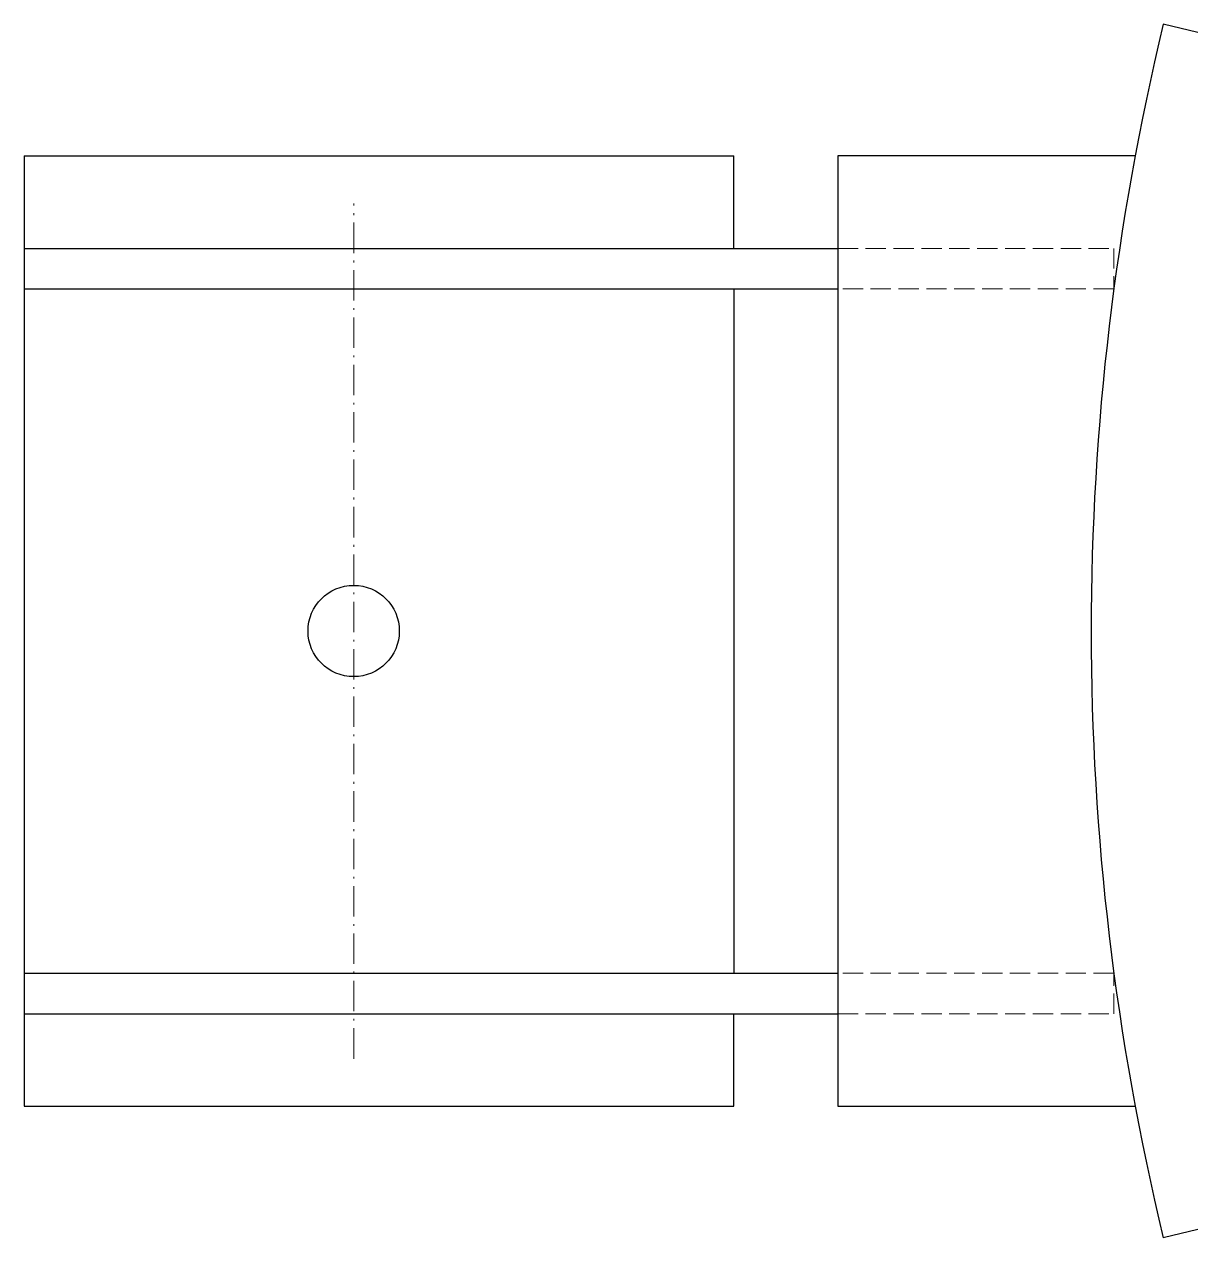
# Model space of a CAD drawing. Header units: millimetres. Extents: x -10878 to 64959, y -43701 to 1476.
# Drawn here: x 36492.8 to 36955.9, y -24237.2 to -23758.4 of the extents above; entities that cross this region are included whole.
import ezdxf

# ---------------------------------------------------------------- set-up
doc = ezdxf.new("R2010")
doc.units = ezdxf.units.MM
doc.linetypes.add('Center', pattern=[18.7, 12, -3, 0.7, -3])
doc.linetypes.add('Dashed', pattern=[11, 8, -3])
doc.layers.add('中心线', color=1, linetype='Center', lineweight=18)
doc.layers.add('虚线', color=6, linetype='Dashed', lineweight=18)

msp = doc.modelspace()

# ---------------------------------------------------------------- linework, layer by layer
for p, q in [((36955.92, -23761.65), (36942.31, -23758.37)), ((36492.82, -23810.28), (36492.82, -24185.28)), ((36492.82, -23810.28), (36772.82, -23810.28)), ((36772.82, -23846.78), (36772.82, -23810.28)), ((36931.22, -23810.28), (36813.87, -23810.28)), ((36813.87, -23810.28), (36813.87, -24185.28)), ((36492.82, -23846.78), (36813.87, -23846.78)), ((36492.82, -23862.78), (36813.87, -23862.78)), ((36772.82, -23862.78), (36772.82, -24132.78)), ((36492.82, -24132.78), (36813.87, -24132.78)), ((36492.82, -24148.78), (36813.87, -24148.78)), ((36772.82, -24185.28), (36772.82, -24148.78)), ((36492.82, -24185.28), (36772.82, -24185.28)), ((36813.87, -24185.28), (36931.22, -24185.28)), ((36955.92, -24233.91), (36942.31, -24237.19))]:
    msp.add_line(p, q)
msp.add_circle((36622.82, -23997.78), 18)
msp.add_arc((37935.87, -23997.78), 1022, 166.45223, 193.54777)
at = {"layer": '中心线', "color": 1, "linetype": 'Center'}
msp.add_line((36622.82, -24166.53), (36622.82, -23829.03), dxfattribs=at)
at = {"layer": '虚线', "color": 6, "linetype": 'Dashed'}
for p, q in [((36813.87, -23846.78), (36922.82, -23846.78)), ((36922.82, -23846.78), (36922.82, -23862.78)), ((36922.82, -23862.78), (36813.87, -23862.78)), ((36922.82, -24132.78), (36813.87, -24132.78)), ((36922.82, -24148.78), (36922.82, -24132.78)), ((36813.87, -24148.78), (36922.82, -24148.78))]:
    msp.add_line(p, q, dxfattribs=at)

doc.saveas('drawing.dxf')
